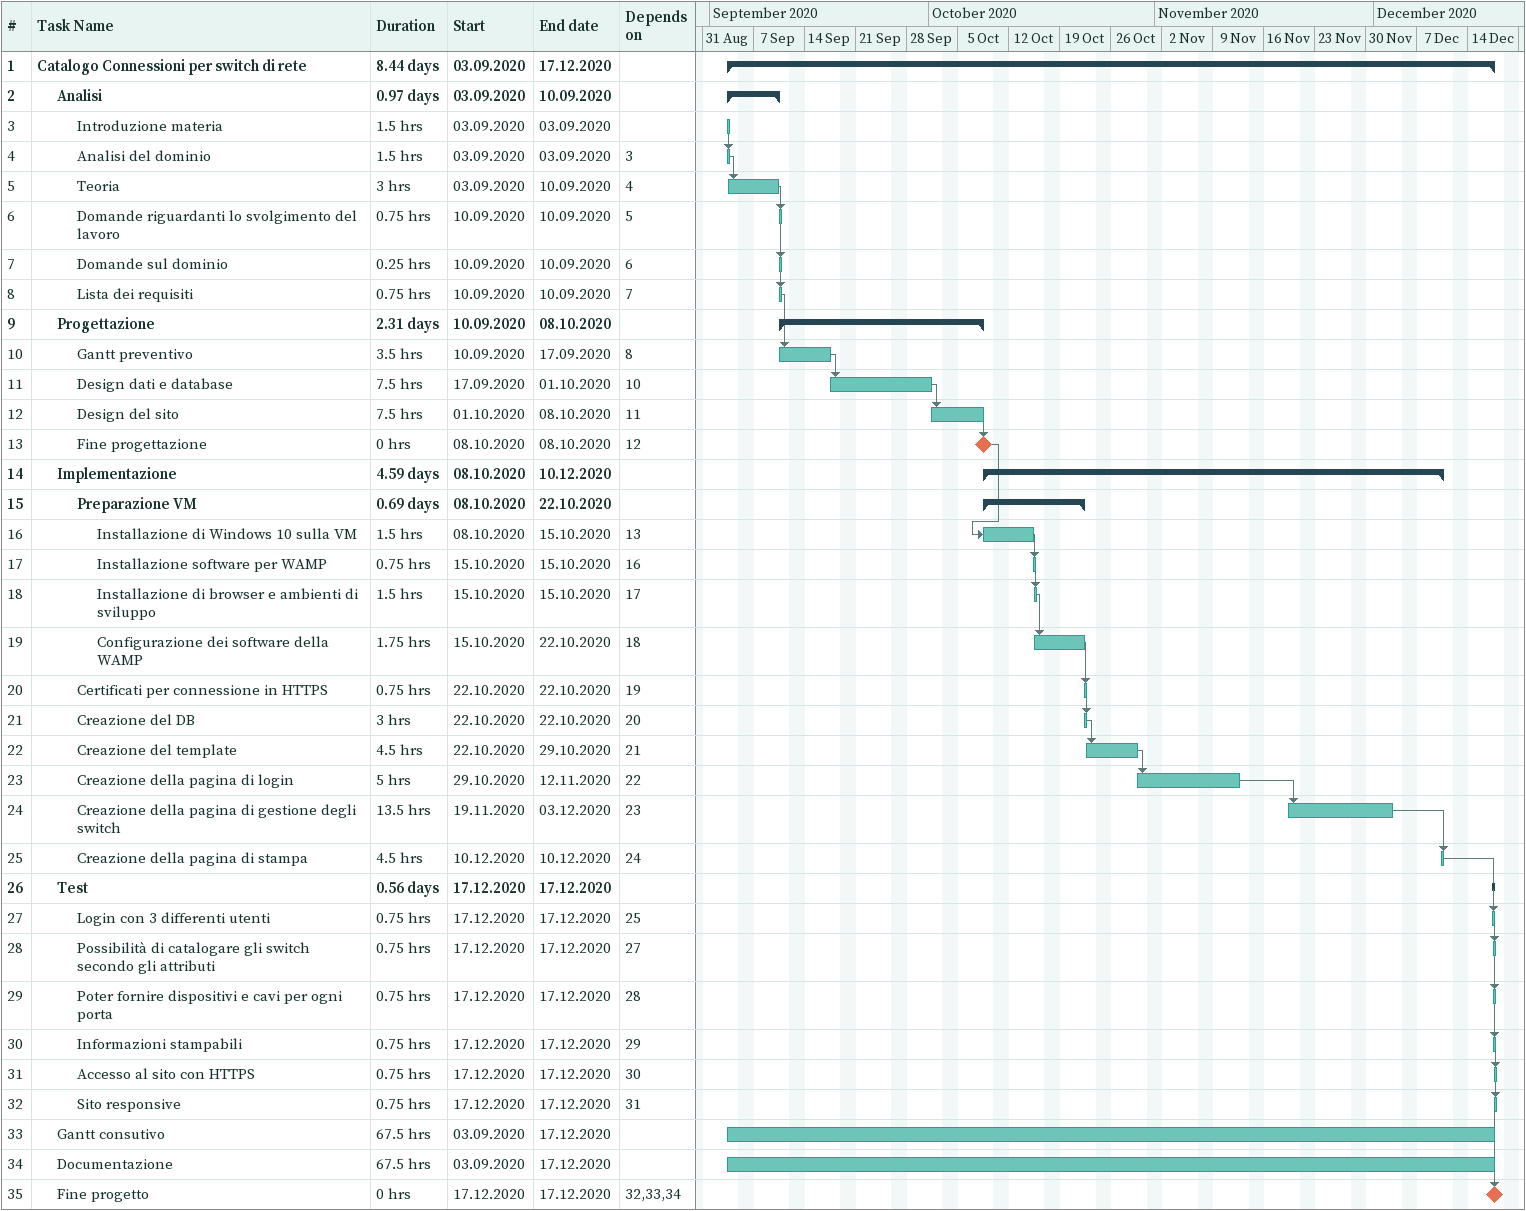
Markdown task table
| ID | Level | Task | Duration | Start | Finish | Predecessors |
|---|---|---|---|---|---|---|
| 1 | 1 | **Catalogo Connessioni per switch di rete** | 8.44d | 2020-09-03 | 2020-12-17 |  |
| 2 | 2 | **Analisi** | 0.97d | 2020-09-03 | 2020-09-10 |  |
| 3 | 3 | Introduzione materia | 1.5h | 2020-09-03 | 2020-09-03 |  |
| 4 | 3 | Analisi del dominio | 1.5h | 2020-09-03 | 2020-09-03 | 3 |
| 5 | 3 | Teoria | 3h | 2020-09-03 | 2020-09-10 | 4 |
| 6 | 3 | Domande riguardanti lo svolgimento del lavoro | 0.75h | 2020-09-10 | 2020-09-10 | 5 |
| 7 | 3 | Domande sul dominio | 0.25h | 2020-09-10 | 2020-09-10 | 6 |
| 8 | 3 | Lista dei requisiti | 0.75h | 2020-09-10 | 2020-09-10 | 7 |
| 9 | 2 | **Progettazione** | 2.31d | 2020-09-10 | 2020-10-08 |  |
| 10 | 3 | Gantt preventivo | 3.5h | 2020-09-10 | 2020-09-17 | 8 |
| 11 | 3 | Design dati e database | 7.5h | 2020-09-17 | 2020-10-01 | 10 |
| 12 | 3 | Design del sito | 7.5h | 2020-10-01 | 2020-10-08 | 11 |
| 13 | 3 | Fine progettazione | 0h | 2020-10-08 | 2020-10-08 | 12 |
| 14 | 2 | **Implementazione** | 4.59d | 2020-10-08 | 2020-12-10 |  |
| 15 | 3 | **Preparazione VM** | 0.69d | 2020-10-08 | 2020-10-22 |  |
| 16 | 4 | Installazione di Windows 10 sulla VM | 1.5h | 2020-10-08 | 2020-10-15 | 13 |
| 17 | 4 | Installazione software per WAMP | 0.75h | 2020-10-15 | 2020-10-15 | 16 |
| 18 | 4 | Installazione di browser e ambienti di sviluppo | 1.5h | 2020-10-15 | 2020-10-15 | 17 |
| 19 | 4 | Configurazione dei software della WAMP | 1.75h | 2020-10-15 | 2020-10-22 | 18 |
| 20 | 3 | Certificati per connessione in HTTPS | 0.75h | 2020-10-22 | 2020-10-22 | 19 |
| 21 | 3 | Creazione del DB | 3h | 2020-10-22 | 2020-10-22 | 20 |
| 22 | 3 | Creazione del template | 4.5h | 2020-10-22 | 2020-10-29 | 21 |
| 23 | 3 | Creazione della pagina di login | 5h | 2020-10-29 | 2020-11-12 | 22 |
| 24 | 3 | Creazione della pagina di gestione degli switch | 13.5h | 2020-11-19 | 2020-12-03 | 23 |
| 25 | 3 | Creazione della pagina di stampa | 4.5h | 2020-12-10 | 2020-12-10 | 24 |
| 26 | 2 | **Test** | 0.56d | 2020-12-17 | 2020-12-17 |  |
| 27 | 3 | Login con 3 differenti utenti | 0.75h | 2020-12-17 | 2020-12-17 | 25 |
| 28 | 3 | Possibilità di catalogare gli switch secondo gli attributi | 0.75h | 2020-12-17 | 2020-12-17 | 27 |
| 29 | 3 | Poter fornire dispositivi e cavi per ogni porta | 0.75h | 2020-12-17 | 2020-12-17 | 28 |
| 30 | 3 | Informazioni stampabili | 0.75h | 2020-12-17 | 2020-12-17 | 29 |
| 31 | 3 | Accesso al sito con HTTPS | 0.75h | 2020-12-17 | 2020-12-17 | 30 |
| 32 | 3 | Sito responsive | 0.75h | 2020-12-17 | 2020-12-17 | 31 |
| 33 | 2 | Gantt consutivo | 67.5h | 2020-09-03 | 2020-12-17 |  |
| 34 | 2 | Documentazione | 67.5h | 2020-09-03 | 2020-12-17 |  |
| 35 | 2 | Fine progetto | 0h | 2020-12-17 | 2020-12-17 | 32, 33, 34 |
